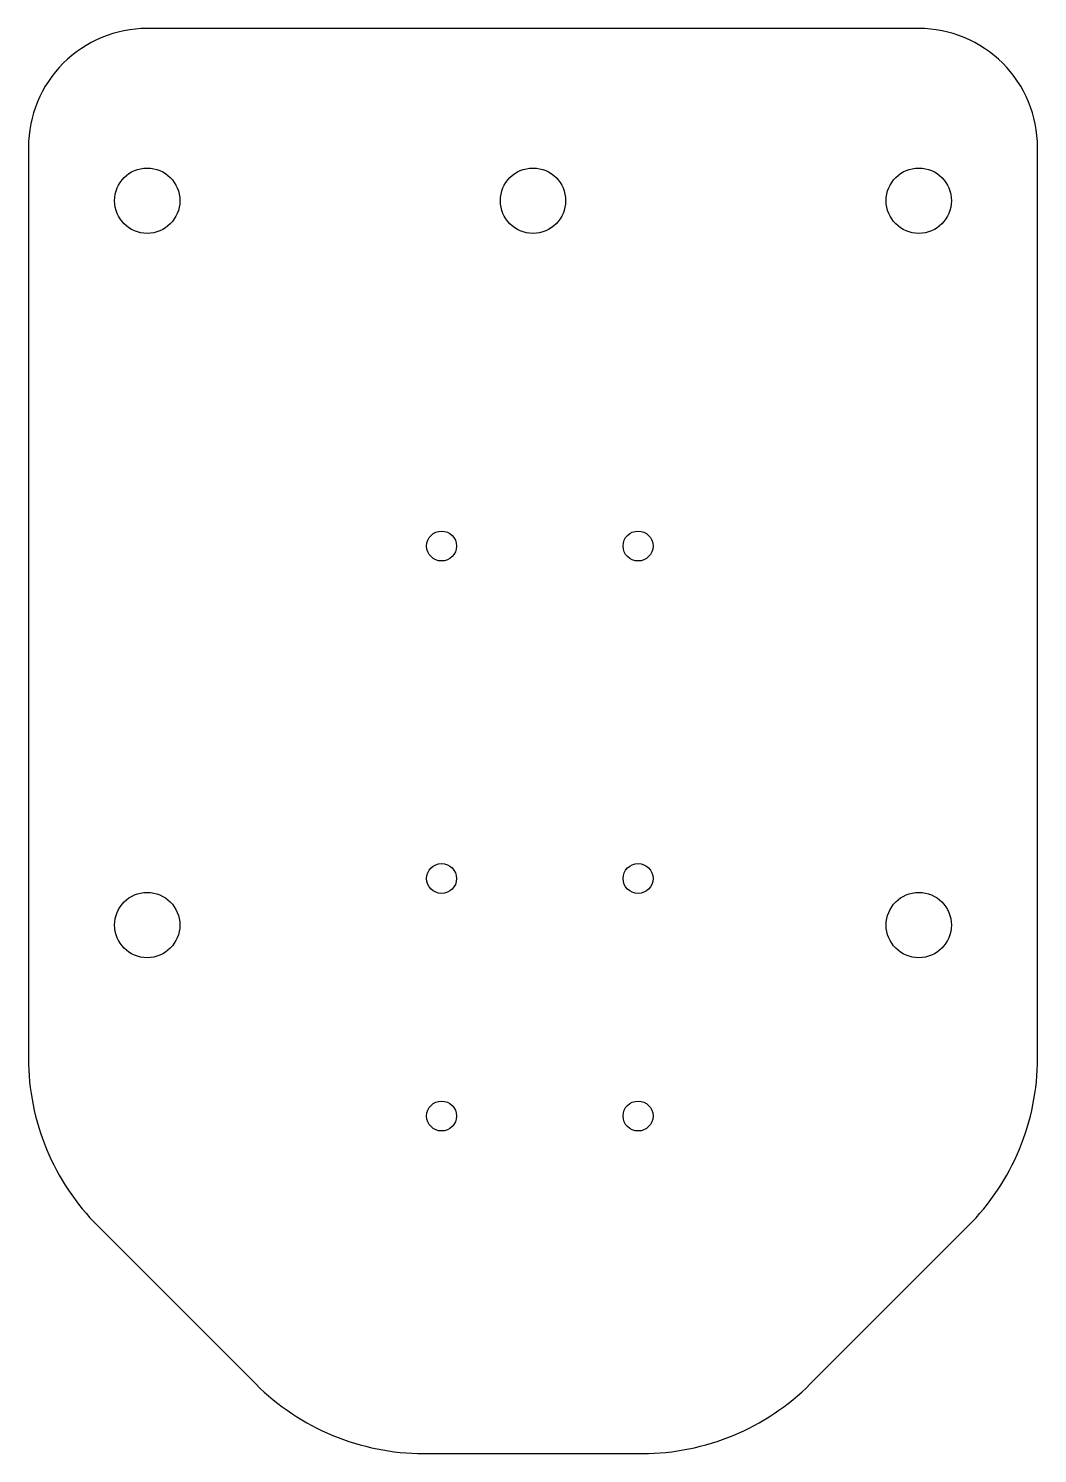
# Model space of a CAD drawing. Header units: millimetres. Extents: x -43 to 43, y 65 to 185.
import ezdxf

# ---------------------------------------------------------------- set-up
doc = ezdxf.new("R2010")
doc.units = ezdxf.units.MM
doc.layers.get('0').update_dxf_attribs({"linetype": 'CONTINUOUS'})

msp = doc.modelspace()

# ---------------------------------------------------------------- linework, layer by layer
msp.add_lwpolyline([(36.64, 84.14, 0.198912), (42.5, 98.28), (42.5, 175, 0.414214), (32.5, 185), (-32.5, 185, 0.414214), (-42.5, 175), (-42.5, 98.28, 0.198912), (-36.64, 84.14), (-23.36, 70.86, 0.198912), (-9.22, 65), (9.22, 65, 0.198912), (23.36, 70.86)], format="xyb", close=True)
for centre, radius in [((-32.5, 170.5), 2.75), ((0, 170.5), 2.75), ((32.5, 170.5), 2.75), ((-7.7, 141.42), 1.26), ((8.85, 141.42), 1.26), ((-7.7, 113.42), 1.26), ((8.85, 113.42), 1.26), ((-32.5, 109.5), 2.75), ((32.5, 109.5), 2.75), ((-7.7, 93.42), 1.26), ((8.85, 93.42), 1.26)]:
    msp.add_circle(centre, radius)

doc.saveas('drawing.dxf')
